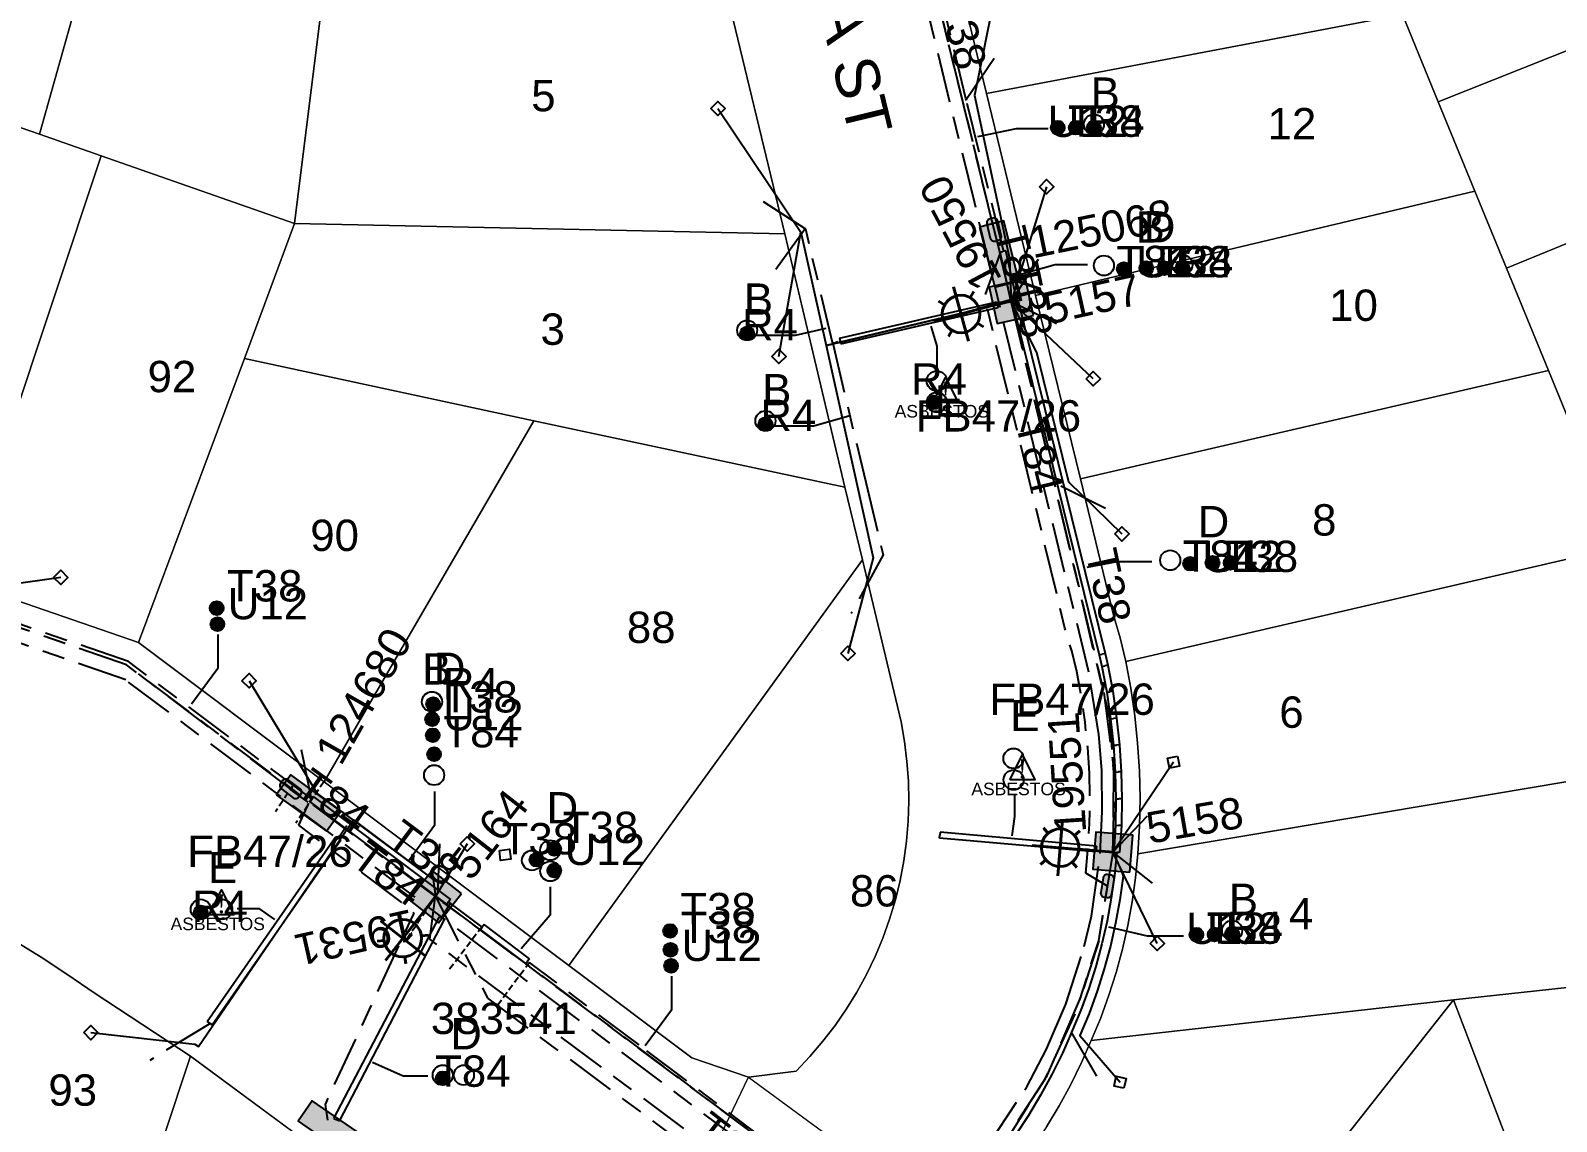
# Model space of a CAD drawing. Header units: metres. Extents: x 301341 to 310479, y 6262403 to 6265281.
# Drawn here: x 303039.4 to 303161.2, y 6264641.4 to 6264728.5 of the extents above; entities that cross this region are included whole.
import ezdxf
from ezdxf.enums import TextEntityAlignment as Align

# ---------------------------------------------------------------- set-up
doc = ezdxf.new("R2010")
doc.units = ezdxf.units.M
doc.linetypes.add('Cable Exist UG', pattern=[8.2, 4, -1.2, 1.8, -1.2])
doc.linetypes.add('DASHED', pattern=[0.75, 0.5, -0.25])
doc.layers.get('0').update_dxf_attribs({"color": 6})
for name, color, linetype in [('_User Miscellaneous10', 7, 'Continuous'), ('_User Miscellaneous11', 7, 'Continuous'), ('_User Miscellaneous8', 7, 'Continuous'), ('_User Miscellaneous9', 7, 'Continuous'), ('_User_HV_Exist', 7, 'Continuous'), ('_User_LV_Exist', 7, 'Continuous'), ('_User_SL_Exist', 7, 'Continuous'), ('Duct_SP_EXT', 7, 'Continuous'), ('Equip_LV_EXT', 7, 'Continuous'), ('Equip_SP_SL_EXT', 7, 'Continuous'), ('Mains_LV_EXT', 7, 'Continuous'), ('Services_SP_EXT', 7, 'Continuous'), ('SupportsUG_SP_LV_EXT', 7, 'Continuous'), ('SupportsUG_SP_LV_SL_EXT', 7, 'Continuous'), ('Trench_SP_EXT', 7, 'Continuous')]:
    doc.layers.add(name, color=color, linetype=linetype)
for name, color, linetype, lineweight in [('Cadastre Land Parcels_SP_EXT', 9, 'Continuous', 5), ('Cadastre Road Names_SP_HV_LV_SL_EXT', 9, 'Continuous', 5), ('Cadastre Roads_SP_EXT', 9, 'Continuous', 5)]:
    doc.layers.add(name, color=color, linetype=linetype, lineweight=lineweight)
doc.layers.add('UNKNOWN_FEATURES', color=1, linetype='DASHED', plot=False)
doc.styles.add('COLUMN_LABEL', font='arial.ttf')
doc.styles.add('iecARIAL', font='arial.ttf', dxfattribs={"height": 2})
doc.styles.add('iecNAME', font='times.ttf')
doc.styles.add('POLE_LABEL', font='arial.ttf')
doc.styles.get("Standard").update_dxf_attribs({"font": 'arial.ttf'})

# ---------------------------------------------------------------- blocks, each defined once
blk = doc.blocks.new('COLUMN_EXT')
blk.add_hatch(color=256).paths.add_polyline_path([(-1.49, 1.48), (-1.49, -1.49), (1.48, -1.49), (1.48, 1.48)])
blk.add_lwpolyline([(-1.49, -1.49), (1.48, -1.49), (1.48, 1.48), (-1.49, 1.48)], close=True)
for tag, height, style, flags, p in [('ASSET_NUM', 2.5, 'COLUMN_LABEL', 8, (2, 2)), ('STRUCTURE_PLANT_NUMBER', 0.2, 'POLE_LABEL', 9, (1.81, 0.03)), ('STREET_CODE', 0.2, 'COLUMN_LABEL', 9, (1.81, -0.2))]:
    blk.add_attdef(tag, text='', height=height, dxfattribs=dict(style=style, flags=flags)).set_placement(p, align=Align.MIDDLE_LEFT)
at = {"flags": 9}
for tag, p in [('COLUMN_TYPE', (1.81, -0.4)), ('OWNED_BY', (1.81, -0.6)), ('STATE', (1.81, -0.8)), ('USAGE', (1.81, -1)), ('LEGEND', (1.81, -1.2)), ('STREETNAME', (1.81, -1.6)), ('SUBURB', (1.81, -1.8)), ('LOCATION', (1.81, -1.4)), ('NOTES', (1.81, -2))]:
    blk.add_attdef(tag, text='', height=0.2, dxfattribs=at).set_placement(p, align=Align.MIDDLE_LEFT)
at = {"flags": 1}
blk.add_attdef('Z', (1.81, -2.35), '', height=0.2, dxfattribs=at)
blk = doc.blocks.new('PILLAR_EXT')
blk.add_hatch(color=256).paths.add_polyline_path([(-2.475, 0.99), (-2.475, -0.99), (2.475, -0.99), (2.475, 0.99)])
blk.add_lwpolyline([(-2.475, -0.99), (2.475, -0.99), (2.475, 0.99), (-2.475, 0.99)], close=True)
at = {"style": 'iecARIAL', "flags": 8}
blk.add_attdef('ASSET_NUM', (1.5, 3.5), '', height=2.5, dxfattribs=at)
for tag, p, flags in [('OWNED_BY', (0, -0.2), 9), ('STATE', (0, -0.4), 9), ('SUPPORT_TYPE', (0, -0.6), 9), ('USAGE', (0, -0.8), 9), ('LEGEND', (0, -1), 9), ('LOCATION', (0, -1.2), 9), ('NOTES', (0, -1.4), 9), ('STREETNAME', (0, -1.8), 9), ('SUBURB', (0, -2), 1), ('PARENT', (0, -1.6), 9)]:
    blk.add_attdef(tag, p, '', height=0.2, dxfattribs=dict(flags=flags))
blk = doc.blocks.new('DUCT_EXT')
blk.add_circle((0, 0.8), 0.8)
at = {"flags": 1}
blk.add_attdef('Z', (0, 0), '', height=0.2, dxfattribs=at)
at = {"flags": 9}
for tag, p in [('DUCT_CODE', (0, 0)), ('XSECT_TYPE', (0, -0.2)), ('STATE', (0, -0.6)), ('FB_REFERENCE', (0, -0.4)), ('NOTES', (0, -0.8))]:
    blk.add_attdef(tag, text='', height=0.2, dxfattribs=at).set_placement(p, align=Align.MIDDLE_LEFT)
blk = doc.blocks.new('SL_LANTERN_EXT')
at = {"lineweight": 40}
for p, q in [((0, 1.97), (0, 6.47)), ((-1.46, 5.68), (-1.06, 5.28)), ((1.46, 5.68), (1.06, 5.28)), ((-2.25, 4.22), (2.25, 4.22)), ((-1.46, 2.76), (-1.06, 3.16)), ((0, 0), (0, 2.72)), ((1.46, 2.76), (1.06, 3.16))]:
    blk.add_line(p, q, dxfattribs=at)
blk.add_circle((0, 4.22), 1.5, dxfattribs=at)
at = {"style": 'iecARIAL', "flags": 8}
blk.add_attdef('ASSET_NUM', (1.5, 1.5), '', height=2.5, dxfattribs=at)
for tag, p, height, flags in [('CONSTRUCTED_VOLTAGE', (0.98, -0.65), 0.2, 9), ('CONTROL_TYPE', (0.98, -0.85), 0.2, 9), ('LANTERN_PURPOSE', (0.98, -1.05), 0.2, 9), ('LANTERN_TYPE', (0.98, -1.25), 0.2, 9), ('LNUMBER', (2.18, -3.25), 2.5, 8), ('OPERATING_VOLTAGE', (0.98, -1.65), 0.2, 9), ('ORIENTATION', (0.98, -1.85), 0.2, 9), ('OWNED_BY', (0.98, -2.05), 0.2, 9), ('STATE', (0.98, -2.25), 0.2, 9), ('NO_PHASES', (0.98, -1.45), 0.2, 9), ('USAGE', (0.98, -2.45), 0.2, 9), ('CEXIST', (0.98, -2.65), 0.2, 9), ('CNEW', (0.98, -2.85), 0.2, 9), ('CNUMBER', (0.98, -3.05), 0.2, 9), ('CREMOVE', (0.98, -3.25), 0.2, 9), ('CREPLACE', (0.98, -3.45), 0.2, 9), ('LKINGHEIGHT', (0.98, -3.65), 0.2, 9), ('LBRACKET', (0.98, -3.85), 0.2, 9), ('LBRACKETVOCAB', (0.98, -4.05), 0.2, 9), ('LCATEGORY', (0.98, -4.25), 0.2, 9), ('LCHARGE1', (0.98, -4.45), 0.2, 9), ('LCHARGE1PERCENT', (0.98, -4.65), 0.2, 9), ('LCHARGE2', (0.98, -4.85), 0.2, 9), ('LCHARGE2PERCENT', (0.98, -5.05), 0.2, 9), ('LCHARGE3', (0.98, -5.25), 0.2, 9), ('LCHARGE3PERCENT', (0.98, -5.45), 0.2, 9), ('LEXIST', (0.98, -5.65), 0.2, 9), ('LLAMP', (0.98, -5.85), 0.2, 9), ('LLAMPVOCAB', (0.98, -6.05), 0.2, 9), ('LMAST', (0.98, -6.25), 0.2, 9), ('LMASTVOCAB', (0.98, -6.45), 0.2, 9), ('LNEW', (0.98, -6.65), 0.2, 9), ('LANTNUMBER', (0.98, -6.85), 0.2, 9), ('LOUTREACH', (0.98, -7.25), 0.2, 9), ('LOUTREACHVOCAB', (0.98, -7.45), 0.2, 9), ('LRATECODE', (0.98, -7.65), 0.2, 9), ('LREMOVE', (0.98, -7.85), 0.2, 9), ('LREPLACE', (0.98, -8.05), 0.2, 9), ('LTYPE', (0.98, -8.25), 0.2, 9), ('LTYPEVOCAB', (0.98, -8.45), 0.2, 9), ('LEGEND', (0.98, -8.65), 0.2, 9), ('STREETNAME', (0.98, -9.25), 0.2, 9), ('SUBURB', (0.98, -9.45), 0.2, 1), ('LOCATION', (0.98, -8.85), 0.2, 9), ('NOTES', (0.98, -9.05), 0.2, 9)]:
    blk.add_attdef(tag, p, '', height=height, dxfattribs=dict(flags=flags))
blk = doc.blocks.new('CCP_EXT')
at = {"flags": 9}
for tag, p in [('STATE', (0, -1.8)), ('LEGEND', (0, -1.4)), ('LIFE_SUPPORT', (0, -1.6)), ('NOTES', (0, -2))]:
    blk.add_attdef(tag, text='', height=0.2, dxfattribs=at).set_placement(p, align=Align.MIDDLE_LEFT)
blk.add_wipeout([(0, 0.57), (0.57, 0), (0, -0.57), (-0.57, 0)])
blk.add_lwpolyline([(-0.57, 0), (0, 0.57), (0.57, 0), (0, -0.57), (-0.57, 0)])
at = {"flags": 1}
blk.add_attdef('Z', (0, 0), '', height=0.2, dxfattribs=at)
at = {"flags": 9}
for tag, p in [('CCP_TYPE', (0, 0)), ('CONSTRUCTED_VOLTAGE', (0, -0.2)), ('OPERATING_VOLTAGE', (0, -0.6)), ('ORIENTATION', (0, -0.8)), ('OWNED_BY', (0, -1)), ('NO_PHASES', (0, -0.4)), ('USAGE', (0, -1.2))]:
    blk.add_attdef(tag, text='', height=0.2, dxfattribs=at).set_placement(p, align=Align.MIDDLE_LEFT)
blk = doc.blocks.new('LV_STJ_EXT')
h = blk.add_hatch(color=256)
edge = h.paths.add_edge_path()
edge.add_ellipse((-0.59, 0.13), major_axis=(0.226, 0.226), ratio=1, start_angle=45, end_angle=135)
edge.add_line((-0.91, 0.13), (-0.91, -0.13))
edge.add_ellipse((-0.59, -0.13), major_axis=(0.226, 0.226), ratio=1, start_angle=135, end_angle=225)
edge.add_line((-0.59, -0.45), (0.59, -0.45))
edge.add_ellipse((0.59, -0.13), major_axis=(-0.226, 0.226), ratio=1, start_angle=135, end_angle=225)
edge.add_line((0.91, -0.13), (0.91, 0.13))
edge.add_ellipse((0.59, 0.13), major_axis=(-0.226, 0.226), ratio=1, start_angle=225, end_angle=315)
edge.add_line((0.59, 0.45), (-0.59, 0.45))
blk.add_lwpolyline([(-0.91, 0.13), (-0.91, -0.13, 0.414214), (-0.59, -0.45), (0.59, -0.45, 0.414214), (0.91, -0.13), (0.91, 0.13, 0.414214), (0.59, 0.45), (-0.59, 0.45, 0.414214)], format="xyb", close=True)
at = {"flags": 1}
blk.add_attdef('Z', (0, 0), '', height=0.2, dxfattribs=at)
at = {"flags": 9}
for tag, p in [('ORIENTATION', (0, 0)), ('USAGE', (0, -0.2)), ('LEGEND', (0, -0.4)), ('NOTES', (0, -0.6))]:
    blk.add_attdef(tag, text='', height=0.2, dxfattribs=at).set_placement(p, align=Align.MIDDLE_LEFT)
blk = doc.blocks.new('WARNING_FEATURE_EXT')
at = {"color": 0}
blk.add_lwpolyline([(-0.99, 0), (0, 1.99), (1, 0)], close=True, dxfattribs=at)
at = {"color": 0, "insert": (0, 0.87), "char_height": 1.5, "attachment_point": 5, "line_spacing_factor": 1.5, "style": 'iecNAME'}
blk.add_mtext_dynamic_manual_height_columns('!', width=1.5, gutter_width=4, heights=[0], dxfattribs=at)
at = {"color": 0, "flags": 1}
for tag, p in [('STATE', (1.19, 2.01)), ('HAZMAT_ID', (1.19, 0.72))]:
    blk.add_attdef(tag, p, '', height=0.8, dxfattribs=at)
at = {"color": 0}
blk.add_attdef('WARNING_TYPE', text='', height=0.8, dxfattribs=at).set_placement((-4.07, -1.22), (4.88, -1.22), align=Align.ALIGNED)
at = {"color": 0, "flags": 1}
blk.add_attdef('WARNING_DESC', text='', height=0.8, dxfattribs=at).set_placement((1.19, -0.56), align=Align.MIDDLE_CENTER)
blk = doc.blocks.new('CABLE_LARGE_EXT')
h = blk.add_hatch(color=256)
edge = h.paths.add_edge_path()
edge.add_arc((0, 0.55), 0.55, 0, 360)
blk.add_circle((0, 0.55), 0.55)
at = {"flags": 1}
blk.add_attdef('Z', (0, 0), '', height=0.2, dxfattribs=at)
at = {"flags": 9}
for tag, p in [('COND_CODE', (0, 0)), ('STATE', (0, -0.4)), ('XSECT_SIZE', (0, -0.6)), ('FB_REFERENCE', (0, -0.2)), ('NOTES', (0, -0.8))]:
    blk.add_attdef(tag, text='', height=0.2, dxfattribs=at).set_placement(p, align=Align.MIDDLE_LEFT)

msp = doc.modelspace()

# ---------------------------------------------------------------- linework, layer by layer
at = {"layer": '_User Miscellaneous10'}
for points in [[(303120.65, 6264720.63), (303118.09, 6264720.63), (303115.02, 6264719.98)], [(303123.78, 6264709.77), (303121.2, 6264709.77), (303117.99, 6264708.85)], [(303111.79, 6264701.58), (303111.79, 6264703.27), (303111.3, 6264704.88)], [(303097.3, 6264704.15), (303100.5, 6264704.15), (303102.94, 6264704.72)], [(303098.76, 6264696.92), (303101.96, 6264696.92), (303104.82, 6264697.75)], [(303128.93, 6264686.07), (303126.14, 6264686.07), (303123.74, 6264685.61)], [(303054.38, 6264680.26), (303054.38, 6264677.56), (303052.29, 6264674.7)], [(303071.69, 6264667.73), (303071.69, 6264665.03), (303069.6, 6264662.17)], [(303117.95, 6264667.47), (303117.95, 6264665.74), (303117.75, 6264664.21)], [(303080.9, 6264660.14), (303080.9, 6264657.86), (303078.59, 6264655.19)], [(303055.93, 6264658.39), (303057.66, 6264658.39), (303058.92, 6264657.52)], [(303090.58, 6264652.99), (303090.58, 6264650.29), (303088.49, 6264647.43)], [(303071.15, 6264645.03), (303069.17, 6264645.03), (303066.73, 6264646.11)]]:
    msp.add_lwpolyline(points, dxfattribs=at)
at = {"layer": '_User Miscellaneous11', "linetype": 'Cable Exist UG'}
for points in [[(303114.13, 6264722.87), (303114.09, 6264723.04), (303110.07, 6264739.56), (303105.49, 6264758.19)], [(303117.1, 6264710.8), (303114.13, 6264722.87), (303114.11, 6264722.95), (303116.6, 6264726.65)], [(303101.26, 6264712.64), (303098.66, 6264709.03)], [(303117.71, 6264706.85), (303120.11, 6264710.56)], [(303117.71, 6264706.85), (303121.86, 6264704.82)], [(303103.55, 6264703.5), (303103.46, 6264703.5), (303103.46, 6264703.5), (303106.09, 6264692.41), (303107.48, 6264686.63), (303104.94, 6264681.94)], [(303121.65, 6264692.13), (303125.44, 6264690.24)], [(303061.87, 6264667.14), (303061.02, 6264671.23)], [(303125.81, 6264662.9), (303128.73, 6264665.95)], [(303071.95, 6264659.57), (303072.14, 6264664.69)], [(303125.81, 6264662.9), (303129.49, 6264659.99)], [(303098.37, 6264639.71), (303088, 6264647.52), (303081.36, 6264652.51), (303079.26, 6264654.09)], [(303053.69, 6264649.17), (303048.96, 6264646.28)], [(303122.49, 6264648.45), (303121.8, 6264646.85), (303121.8, 6264646.85), (303120.95, 6264645.14), (303120.05, 6264643.49), (303119.08, 6264641.88), (303118.05, 6264640.31), (303116.93, 6264638.75), (303110.98, 6264630.44)]]:
    msp.add_lwpolyline(points, dxfattribs=at)
at = {"layer": '_User_SL_Exist', "linetype": 'Cable Exist UG'}
msp.add_lwpolyline([(303119.33, 6264762.59), (303105.77, 6264755.45), (303107.11, 6264750.3), (303117.71, 6264706.85)], dxfattribs=at)
at = {"layer": 'Cadastre Land Parcels_SP_EXT', "linetype": 'Continuous'}
for points in [[(303050.23, 6264756.05), (303039.55, 6264759.43), (303036.03, 6264760.67), (303024.04, 6264725.79), (303031.13, 6264723.31), (303040.16, 6264720.18), (303050.23, 6264756.05)], [(303065.47, 6264753.05), (303063.26, 6264753.19), (303061.04, 6264753.44), (303058.84, 6264753.78), (303056.65, 6264754.22), (303054.48, 6264754.73), (303052.34, 6264755.34), (303050.23, 6264756.05), (303040.16, 6264720.18), (303045.08, 6264718.47), (303060.51, 6264713.07), (303062.67, 6264730.32), (303065.47, 6264753.05)], [(303189.69, 6264737.88), (303187.92, 6264741.16), (303186.07, 6264744.4), (303184.14, 6264747.59), (303182.13, 6264750.74), (303146.2, 6264736.38), (303148.93, 6264729.73), (303151.77, 6264722.78), (303189.69, 6264737.88)], [(303115.74, 6264723.45), (303148.93, 6264729.73), (303146.2, 6264736.38), (303142.32, 6264745.83), (303111.72, 6264739.97), (303115.74, 6264723.45)], [(303196.03, 6264725.41), (303192.9, 6264731.66), (303189.69, 6264737.88), (303151.77, 6264722.78), (303154.7, 6264715.64), (303157.23, 6264709.49), (303196.03, 6264725.41)], [(303094.78, 6264732.44), (303062.67, 6264730.32), (303060.51, 6264713.07), (303099.64, 6264712.23), (303094.78, 6264732.44)], [(303154.7, 6264715.64), (303151.77, 6264722.78), (303148.93, 6264729.73), (303115.74, 6264723.45), (303119.65, 6264707.32), (303154.7, 6264715.64)], [(303202.01, 6264711.32), (303200.64, 6264714.88), (303199.18, 6264718.42), (303197.65, 6264721.93), (303196.03, 6264725.41), (303157.23, 6264709.49), (303160.58, 6264701.34), (303162.8, 6264695.89), (303202.01, 6264711.32)], [(303045.08, 6264718.47), (303040.16, 6264720.18), (303031.13, 6264723.31), (303019.26, 6264689.58), (303033.78, 6264684.54), (303045.08, 6264718.47)], [(303056.52, 6264702.29), (303060.51, 6264713.07), (303045.08, 6264718.47), (303033.78, 6264684.54), (303048.06, 6264679.62), (303056.52, 6264702.29)], [(303160.58, 6264701.34), (303157.23, 6264709.49), (303154.7, 6264715.64), (303119.65, 6264707.32), (303123.23, 6264692.68), (303160.58, 6264701.34)], [(303099.64, 6264712.23), (303060.51, 6264713.07), (303056.52, 6264702.29), (303079.62, 6264697.32), (303104.43, 6264692.01), (303099.64, 6264712.23)], [(303079.62, 6264697.32), (303056.52, 6264702.29), (303048.06, 6264679.62), (303062.89, 6264668.5), (303079.62, 6264697.32)], [(303162.8, 6264695.89), (303160.58, 6264701.34), (303123.23, 6264692.68), (303125.86, 6264681.82), (303126.4, 6264680), (303126.84, 6264678.12), (303166.28, 6264687.26), (303162.8, 6264695.89)], [(303105.83, 6264686.23), (303104.43, 6264692.01), (303079.62, 6264697.32), (303062.89, 6264668.5), (303082.39, 6264653.86), (303105.83, 6264686.23)], [(303173.18, 6264670.39), (303169.4, 6264679.6), (303166.28, 6264687.26), (303126.84, 6264678.12), (303127.24, 6264675.97), (303127.56, 6264673.78), (303127.79, 6264671.58), (303127.94, 6264669.38), (303127.99, 6264667.17), (303127.95, 6264664.96), (303127.81, 6264662.77), (303173.18, 6264670.39)], [(303105.83, 6264686.23), (303082.39, 6264653.86), (303092.22, 6264646.47), (303096.75, 6264644.95), (303100.55, 6264645.43), (303101.64, 6264646.58), (303102.68, 6264647.8), (303103.65, 6264649.06), (303104.56, 6264650.38), (303105.39, 6264651.73), (303106.16, 6264653.14), (303106.85, 6264654.57), (303107.46, 6264656.04), (303108, 6264657.55), (303108.46, 6264659.08), (303108.84, 6264660.63), (303109.13, 6264662.19), (303109.35, 6264663.77), (303109.48, 6264665.36), (303109.53, 6264666.96), (303109.5, 6264668.55), (303109.38, 6264670.14), (303109.19, 6264671.73), (303108.91, 6264673.3), (303105.83, 6264686.23)], [(303152.99, 6264651.11), (303179.73, 6264654.02), (303175.31, 6264665.04), (303173.18, 6264670.39), (303127.81, 6264662.77), (303127.63, 6264660.84), (303127.36, 6264658.93), (303127.01, 6264657.04), (303126.58, 6264655.16), (303126.08, 6264653.3), (303125.5, 6264651.47), (303124.84, 6264649.66), (303124.09, 6264647.87), (303152.99, 6264651.11)], [(303052.21, 6264646.61), (303044.52, 6264651.67), (303042.42, 6264653.11), (303040.29, 6264654.51), (303038.09, 6264655.86), (303027.11, 6264622.67), (303041.44, 6264614.17), (303052.21, 6264646.61)], [(303181.2, 6264650.33), (303179.73, 6264654.02), (303152.99, 6264651.11), (303161.09, 6264629.93), (303144.2, 6264607.77), (303147.84, 6264605.03), (303164.99, 6264627.2), (303181.36, 6264615.22), (303191.52, 6264628.43), (303188.51, 6264633.88), (303186.23, 6264638.03), (303181.2, 6264650.33)], [(303152.99, 6264651.11), (303124.09, 6264647.87), (303123.32, 6264646.1), (303122.46, 6264644.35), (303121.52, 6264642.64), (303120.52, 6264640.97), (303119.45, 6264639.34), (303118.31, 6264637.76), (303116.49, 6264633.72), (303117.36, 6264629.74), (303121.36, 6264624.92), (303128.28, 6264619.74), (303152.99, 6264651.11)], [(303144.2, 6264607.77), (303161.09, 6264629.93), (303152.99, 6264651.11), (303128.28, 6264619.74), (303144.2, 6264607.77)], [(303062.32, 6264639.15), (303052.21, 6264646.61), (303041.44, 6264614.17), (303040.13, 6264610.21), (303050.22, 6264602.77), (303062.32, 6264639.15)]]:
    msp.add_lwpolyline(points, close=True, dxfattribs=at)
at = {"layer": 'Duct_SP_EXT'}
for p, q in [((303116.81, 6264710.77), (303117.04, 6264710.82)), ((303117.66, 6264706.93), (303116.81, 6264710.77)), ((303117.28, 6264710.87), (303117.04, 6264710.82)), ((303118.13, 6264707.04), (303117.28, 6264710.87)), ((303104, 6264703.92), (303116.56, 6264706.81)), ((303104.11, 6264703.45), (303116.67, 6264706.35)), ((303116.56, 6264706.81), (303116.62, 6264706.58)), ((303116.67, 6264706.35), (303116.62, 6264706.58)), ((303117.66, 6264706.93), (303117.9, 6264706.98)), ((303117.77, 6264706.86), (303118, 6264706.92)), ((303118.13, 6264707.04), (303117.9, 6264706.98)), ((303118.23, 6264706.97), (303118, 6264706.92)), ((303104, 6264703.92), (303104.06, 6264703.68)), ((303104.11, 6264703.45), (303104.06, 6264703.68)), ((303124.73, 6264678.63), (303124.96, 6264678.69)), ((303124.73, 6264678.63), (303124.96, 6264678.69)), ((303124.73, 6264678.63), (303124.73, 6264678.63)), ((303124.73, 6264678.63), (303124.94, 6264677.72)), ((303125.19, 6264678.75), (303124.96, 6264678.69)), ((303125.19, 6264678.75), (303124.96, 6264678.69)), ((303125.19, 6264678.75), (303125.19, 6264678.75)), ((303125.19, 6264678.75), (303125.41, 6264677.82)), ((303124.94, 6264677.72), (303125.18, 6264677.77)), ((303124.94, 6264677.72), (303125.32, 6264675.65)), ((303125.41, 6264677.82), (303125.18, 6264677.77)), ((303125.41, 6264677.82), (303125.8, 6264675.73)), ((303125.32, 6264675.65), (303125.56, 6264675.69)), ((303125.32, 6264675.65), (303125.63, 6264673.54)), ((303125.8, 6264675.73), (303125.56, 6264675.69)), ((303125.8, 6264675.73), (303126.11, 6264673.6)), ((303125.63, 6264673.54), (303125.87, 6264673.57)), ((303125.63, 6264673.54), (303125.86, 6264671.42)), ((303126.11, 6264673.6), (303125.87, 6264673.57)), ((303126.11, 6264673.6), (303126.34, 6264671.46)), ((303125.86, 6264671.42), (303126.1, 6264671.44)), ((303125.86, 6264671.42), (303126, 6264669.29)), ((303126.34, 6264671.46), (303126.1, 6264671.44)), ((303126.34, 6264671.46), (303126.48, 6264669.31)), ((303126, 6264669.29), (303126.24, 6264669.3)), ((303126, 6264669.29), (303126.05, 6264667.16)), ((303126.48, 6264669.31), (303126.24, 6264669.3)), ((303126.48, 6264669.31), (303126.53, 6264667.16)), ((303061.72, 6264666.95), (303061.87, 6264667.14)), ((303062.01, 6264667.33), (303061.87, 6264667.14)), ((303062.01, 6264667.33), (303072.95, 6264659.12)), ((303126.05, 6264667.16), (303126.01, 6264665.04)), ((303126.05, 6264667.16), (303126.29, 6264667.16)), ((303126.53, 6264667.16), (303126.29, 6264667.16)), ((303126.53, 6264667.16), (303126.49, 6264665.02)), ((303061.72, 6264666.95), (303072.67, 6264658.73)), ((303126.01, 6264665.04), (303125.88, 6264662.89)), ((303126.01, 6264665.04), (303126.25, 6264665.03)), ((303126.49, 6264665.02), (303126.25, 6264665.03)), ((303126.49, 6264665.02), (303126.35, 6264662.86)), ((303053.53, 6264649.39), (303063.82, 6264664.15)), ((303053.93, 6264649.12), (303064.21, 6264663.87)), ((303063.82, 6264664.15), (303064.01, 6264664.01)), ((303064.21, 6264663.87), (303064.01, 6264664.01)), ((303111.99, 6264664.02), (303112.01, 6264664.26)), ((303124.46, 6264662.91), (303111.99, 6264664.02)), ((303112.03, 6264664.5), (303112.01, 6264664.26)), ((303124.5, 6264663.38), (303112.03, 6264664.5)), ((303124.46, 6264662.91), (303124.48, 6264663.15)), ((303124.5, 6264663.38), (303124.48, 6264663.15)), ((303125.88, 6264662.89), (303126.12, 6264662.88)), ((303126.35, 6264662.86), (303126.12, 6264662.88)), ((303072.67, 6264658.73), (303072.81, 6264658.93)), ((303072.95, 6264659.12), (303072.81, 6264658.93)), ((303063.66, 6264641.65), (303072.07, 6264657.74)), ((303064.09, 6264641.43), (303072.49, 6264657.51)), ((303072.07, 6264657.74), (303072.28, 6264657.63)), ((303072.49, 6264657.51), (303072.28, 6264657.63)), ((303075.35, 6264656.72), (303075.49, 6264656.91)), ((303078.97, 6264654), (303075.35, 6264656.72)), ((303075.64, 6264657.11), (303075.49, 6264656.91)), ((303079.26, 6264654.39), (303075.64, 6264657.11)), ((303078.97, 6264654), (303079.11, 6264654.2)), ((303079.26, 6264654.39), (303079.11, 6264654.2)), ((303053.53, 6264649.39), (303053.73, 6264649.26)), ((303053.93, 6264649.12), (303053.73, 6264649.26)), ((303063.66, 6264641.65), (303063.88, 6264641.54)), ((303064.09, 6264641.43), (303063.88, 6264641.54))]:
    msp.add_line(p, q, dxfattribs=at)
at = {"layer": 'Mains_LV_EXT', "linetype": 'Cable Exist UG', "flags": 128}
for points in [[(303116.34, 6264712.55), (303104.8, 6264759.77), (303110.77, 6264764.83)], [(303116.81, 6264710.68), (303116.33, 6264712.6)], [(303117.71, 6264706.85), (303116.79, 6264710.75)], [(303061.6, 6264666.88), (303060.19, 6264667.9)], [(303061.63, 6264666.81), (303060.83, 6264665.04), (303060.83, 6264665.04), (303069.55, 6264658.5), (303070.03, 6264658.02), (303070.03, 6264658.02), (303062.96, 6264642.77), (303063.22, 6264640.97)], [(303071.75, 6264659.35), (303061.84, 6264666.79)], [(303071.75, 6264659.35), (303073.64, 6264657.95)]]:
    msp.add_lwpolyline(points, dxfattribs=at)
at = {"layer": 'Services_SP_EXT'}
msp.add_lwpolyline([(303116.57, 6264732.25), (303114.78, 6264723.29), (303117.56, 6264710.26), (303117.71, 6264706.85)], dxfattribs=at)
at = {"layer": 'Trench_SP_EXT', "linetype": 'Cable Exist UG'}
for points in [[(303117.71, 6264706.85), (303116.82, 6264706.65)], [(303064.14, 6264664.21), (303064.68, 6264665.03)], [(303072.31, 6264657.79), (303072.95, 6264658.82)], [(303075.45, 6264656.94), (303072.81, 6264658.93)]]:
    msp.add_lwpolyline(points, dxfattribs=at)
at = {"layer": 'UNKNOWN_FEATURES'}
for points in [[(303062.85, 6264668.5), (303060.61, 6264665.21)], [(303060.4, 6264668.24), (303059, 6264666.12)], [(303069.49, 6264655.98), (303071.75, 6264659.35)], [(303072.89, 6264653.58), (303075.45, 6264656.94)], [(303079.26, 6264654.09), (303076.73, 6264650.69)]]:
    msp.add_lwpolyline(points, dxfattribs=at)

# ---------------------------------------------------------------- block references
at = {"layer": '_User Miscellaneous10'}
for name, p in [('CABLE_LARGE_EXT', (303121.41, 6264720.16)), ('CABLE_LARGE_EXT', (303122.86, 6264720.16)), ('DUCT_EXT', (303124.3, 6264720.18)), ('CABLE_LARGE_EXT', (303124.3, 6264720.18)), ('DUCT_EXT', (303125.1, 6264708.91)), ('CABLE_LARGE_EXT', (303126.69, 6264708.88)), ('CABLE_LARGE_EXT', (303128.48, 6264708.95)), ('CABLE_LARGE_EXT', (303129.93, 6264708.95)), ('DUCT_EXT', (303131.36, 6264708.96)), ('CABLE_LARGE_EXT', (303131.36, 6264708.96)), ('DUCT_EXT', (303096.63, 6264703.74)), ('CABLE_LARGE_EXT', (303096.63, 6264703.74)), ('DUCT_EXT', (303098.09, 6264696.51)), ('CABLE_LARGE_EXT', (303098.09, 6264696.51)), ('DUCT_EXT', (303130.39, 6264685.39)), ('CABLE_LARGE_EXT', (303131.97, 6264685.36)), ('CABLE_LARGE_EXT', (303133.76, 6264685.43)), ('CABLE_LARGE_EXT', (303135.21, 6264685.43)), ('CABLE_LARGE_EXT', (303054.3, 6264681.82)), ('CABLE_LARGE_EXT', (303054.36, 6264680.54)), ('DUCT_EXT', (303071.48, 6264674.1)), ('CABLE_LARGE_EXT', (303071.57, 6264674.16)), ('CABLE_LARGE_EXT', (303071.49, 6264672.95)), ('CABLE_LARGE_EXT', (303071.54, 6264671.67)), ('CABLE_LARGE_EXT', (303071.65, 6264670.16)), ('DUCT_EXT', (303071.65, 6264668.24)), ('DUCT_EXT', (303080.92, 6264662.25)), ('CABLE_LARGE_EXT', (303081.24, 6264662.6)), ('DUCT_EXT', (303079.46, 6264661.44)), ('CABLE_LARGE_EXT', (303079.82, 6264661.74)), ('DUCT_EXT', (303080.92, 6264660.57)), ('CABLE_LARGE_EXT', (303081.24, 6264660.88)), ('DUCT_EXT', (303053.03, 6264657.53)), ('CABLE_LARGE_EXT', (303053.03, 6264657.53)), ('DUCT_EXT', (303054.74, 6264657.53)), ('DUCT_EXT', (303135.33, 6264655.84)), ('CABLE_LARGE_EXT', (303090.48, 6264656.06)), ('CABLE_LARGE_EXT', (303132.48, 6264655.76)), ('CABLE_LARGE_EXT', (303133.93, 6264655.77)), ('CABLE_LARGE_EXT', (303135.33, 6264655.84)), ('CABLE_LARGE_EXT', (303090.51, 6264654.55)), ('CABLE_LARGE_EXT', (303090.56, 6264653.27)), ('DUCT_EXT', (303072.34, 6264644.3)), ('CABLE_LARGE_EXT', (303072.34, 6264644.3)), ('DUCT_EXT', (303074.03, 6264644.3))]:
    msp.add_blockref(name, p, dxfattribs=at)
at = {"layer": '_User Miscellaneous10', "rotation": 269.9999999999998}
for name, p in [('DUCT_EXT', (303110.96, 6264700.5)), ('DUCT_EXT', (303110.97, 6264698.79)), ('CABLE_LARGE_EXT', (303110.97, 6264698.79)), ('DUCT_EXT', (303117.08, 6264670.37)), ('DUCT_EXT', (303117.09, 6264668.66))]:
    msp.add_blockref(name, p, dxfattribs=at)
at = {"layer": 'Duct_SP_EXT'}
ref = msp.add_blockref('WARNING_FEATURE_EXT', (303112.47, 6264698.79), dxfattribs=at)
ref.add_attrib('WARNING_TYPE', 'ASBESTOS', (303108.4, 6264697.58), dxfattribs={"layer": '0', "height": 1})
ref = msp.add_blockref('WARNING_FEATURE_EXT', (303118.59, 6264668.66), dxfattribs=at)
ref.add_attrib('WARNING_TYPE', 'ASBESTOS', (303114.52, 6264667.44), dxfattribs={"layer": '0', "height": 1})
ref = msp.add_blockref('WARNING_FEATURE_EXT', (303054.68, 6264657.89), dxfattribs=at)
ref.add_attrib('WARNING_TYPE', 'ASBESTOS', (303050.62, 6264656.67), dxfattribs={"layer": '0', "height": 1})
at = {"layer": 'Equip_LV_EXT'}
for p, rotation in [((303116.33, 6264712.58), 103.7120093509633), ((303060.21, 6264667.95), 323.1125682110562), ((303125.38, 6264660.19), 260.892358934298)]:
    msp.add_blockref('LV_STJ_EXT', p, dxfattribs=dict(at, rotation=rotation))
at = {"layer": 'Equip_SP_SL_EXT'}
ref = msp.add_blockref('SL_LANTERN_EXT', (303117.76, 6264706.98), dxfattribs=dict(at, rotation=105.6625796795315))
ref.add_attrib('ASSET_NUM', '19550', dxfattribs={"layer": '_User Miscellaneous9', "height": 2.5, "rotation": 117.9076, "style": 'iecARIAL'}).set_placement((303115.91, 6264708.02), align=Align.MIDDLE_LEFT)
ref = msp.add_blockref('SL_LANTERN_EXT', (303125.81, 6264662.9), dxfattribs=dict(at, rotation=85.24529738908922))
ref.add_attrib('ASSET_NUM', '19551', dxfattribs={"layer": '_User Miscellaneous9', "height": 2.5, "rotation": 93.6704, "style": 'iecARIAL'}).set_placement((303124.44, 6264664.52), align=Align.BOTTOM_LEFT)
ref = msp.add_blockref('SL_LANTERN_EXT', (303071.75, 6264659.35), dxfattribs=dict(at, rotation=141.9135060569393))
ref.add_attrib('ASSET_NUM', '19531', dxfattribs={"layer": '_User Miscellaneous9', "height": 2.5, "rotation": 192.6749, "style": 'iecARIAL'}).set_placement((303069.64, 6264659.1), align=Align.BOTTOM_LEFT)
at = {"layer": 'SupportsUG_SP_LV_EXT'}
ref = msp.add_blockref('PILLAR_EXT', (303116.75, 6264710.62), dxfattribs=dict(at, rotation=284.2910575629588))
ref.add_attrib('ASSET_NUM', '125068', dxfattribs={"layer": '0', "height": 2.5, "rotation": 11.5903, "style": 'iecARIAL'}).set_placement((303119.17, 6264711.5), align=Align.MIDDLE_LEFT)
ref = msp.add_blockref('PILLAR_EXT', (303061.63, 6264666.81), dxfattribs=dict(at, rotation=324.1143134011123))
ref.add_attrib('ASSET_NUM', '124680', dxfattribs={"layer": '0', "height": 2.5, "rotation": 60.3515, "style": 'iecARIAL'}).set_placement((303063.13, 6264670.31), align=Align.MIDDLE_LEFT)
ref = msp.add_blockref('PILLAR_EXT', (303063.4, 6264640.84), dxfattribs=dict(at, rotation=145.3358795487155))
ref.add_attrib('ASSET_NUM', '124681', dxfattribs={"layer": '0', "height": 2.5, "rotation": 59.6024, "style": 'iecARIAL'}).set_placement((303061.01, 6264639.5), align=Align.MIDDLE_RIGHT)
at = {"layer": 'SupportsUG_SP_LV_SL_EXT'}
ref = msp.add_blockref('COLUMN_EXT', (303117.71, 6264706.85), dxfattribs=dict(at, rotation=102.413363238037))
ref.add_attrib('ASSET_NUM', '5157', dxfattribs={"layer": '0', "height": 2.5, "rotation": 12.5216, "style": 'COLUMN_LABEL'}).set_placement((303120.78, 6264704.25), align=Align.BOTTOM_LEFT)
ref = msp.add_blockref('COLUMN_EXT', (303071.75, 6264659.35), dxfattribs=dict(at, rotation=141.915256330718))
ref.add_attrib('ASSET_NUM', '5164', dxfattribs={"layer": '0', "height": 2.5, "rotation": 52.0241, "style": 'COLUMN_LABEL'}).set_placement((303073.59, 6264661.26), align=Align.MIDDLE_LEFT)
ref = msp.add_blockref('COLUMN_EXT', (303125.81, 6264662.9), dxfattribs=dict(at, rotation=85.2452973793362))
ref.add_attrib('ASSET_NUM', '5158', dxfattribs={"layer": '0', "height": 2.5, "rotation": 9.817, "style": 'COLUMN_LABEL'}).set_placement((303128.51, 6264664.79), align=Align.MIDDLE_LEFT)

# ---------------------------------------------------------------- texts
at = {"layer": '_User Miscellaneous10'}
for s, p in [('B', (303124.04, 6264722.22)), ('U12', (303120.61, 6264719.97)), ('T38', (303122.23, 6264719.98)), ('R4', (303123.88, 6264719.99)), ('B', (303127.63, 6264711.53)), ('D', (303128.28, 6264711.55)), ('T84', (303126.1, 6264708.78)), ('U12', (303127.68, 6264708.76)), ('T38', (303129.3, 6264708.77)), ('R4', (303130.95, 6264708.77)), ('B', (303096.37, 6264705.78)), ('R4', (303096.22, 6264703.73)), ('R4', (303109.7, 6264699.4)), ('B', (303097.83, 6264698.55)), ('E', (303111.59, 6264697.66)), ('R4', (303097.68, 6264696.5)), ('FB47/26', (303110.08, 6264696.46)), ('D', (303132.58, 6264688.02)), ('T84', (303131.38, 6264685.27)), ('T38', (303134.58, 6264685.25)), ('U12', (303132.96, 6264685.24)), ('T38', (303055.13, 6264682.9)), ('U12', (303055.18, 6264681.48)), ('B', (303070.7, 6264676.27)), ('D', (303071.63, 6264676.32)), ('R4', (303072.35, 6264675.1)), ('T38', (303072.31, 6264674.04)), ('FB47/26', (303115.96, 6264673.85)), ('U12', (303072.37, 6264672.61)), ('E', (303117.62, 6264672.55)), ('T84', (303072.39, 6264671.26)), ('D', (303080.62, 6264665.19)), ('T38', (303081.92, 6264663.62)), ('FB47/26', (303051.95, 6264661.72)), ('U12', (303082.07, 6264661.87)), ('E', (303053.61, 6264660.42)), ('R4', (303052.33, 6264657.33)), ('B', (303135.07, 6264657.88)), ('T38', (303091.3, 6264657.14)), ('T38', (303091.33, 6264655.64)), ('U12', (303131.67, 6264655.57)), ('T38', (303133.3, 6264655.58)), ('R4', (303134.91, 6264655.65)), ('U12', (303091.39, 6264654.21)), ('383541', (303071.39, 6264648.38)), ('D', (303072.94, 6264647.15)), ('T84', (303071.73, 6264644.17))]:
    msp.add_text(s, height=2.5, dxfattribs=at).set_placement(p)
at = {"layer": '_User Miscellaneous8'}
for s, rotation, p in [('T38', 284.881, (303111.84, 6264730.96)), ('T84', 283.7364, (303118.02, 6264697.16)), ('T84', 324.3334, (303060.45, 6264667.71)), ('T38', 322.1844, (303092.2, 6264640.37))]:
    msp.add_text(s, height=2.5, rotation=rotation, dxfattribs=at).set_placement(p)
at = {"layer": '_User_LV_Exist'}
for s, rotation, p in [('T84', 284.0379, (303116.37, 6264712.44)), ('T38', 282.1132, (303117.36, 6264709.63)), ('T84', 323.1156, (303064.88, 6264662))]:
    msp.add_text(s, height=2.5, rotation=rotation, dxfattribs=at).set_placement(p)
at = {"layer": 'Cadastre Land Parcels_SP_EXT'}
for s, p in [('5', (303079.4, 6264722.02)), ('12', (303138.16, 6264719.78)), ('10', (303143.08, 6264705.29)), ('3', (303080.14, 6264703.38)), ('92', (303048.79, 6264699.6)), ('8', (303141.71, 6264688.16)), ('90', (303061.77, 6264686.93)), ('88', (303087.03, 6264679.59)), ('6', (303139.09, 6264672.82)), ('86', (303104.83, 6264658.56)), ('4', (303139.86, 6264656.74)), ('93', (303040.87, 6264642.66))]:
    msp.add_text(s, height=2.5, dxfattribs=at).set_placement(p)
at = {"layer": 'Cadastre Road Names_SP_HV_LV_SL_EXT'}
msp.add_text('DAHLIA ST', height=3.5, rotation=283.6114, dxfattribs=at).set_placement((303098.9, 6264744.36))

# ---------------------------------------------------------------- next in the draw order: block references
at = {"layer": 'Services_SP_EXT'}
for p in [(303094.3, 6264722.24), (303120.52, 6264716), (303099.16, 6264702.46), (303124.25, 6264700.67), (303126.53, 6264688.29), (303041.86, 6264684.82), (303104.67, 6264678.76), (303056.89, 6264676.57), (303074.29, 6264663.55), (303129.35, 6264655.61), (303044.26, 6264648.5)]:
    msp.add_blockref('CCP_EXT', p, dxfattribs=at)
for p, rotation in [((303130.65, 6264670.07), 236.0127005255785), ((303077.31, 6264662.69), 322.1730808121222), ((303126.39, 6264644.53), 122.3301856818992)]:
    msp.add_blockref('CCP_EXT', p, dxfattribs=dict(at, rotation=rotation))

# ---------------------------------------------------------------- next in the draw order: linework, layer by layer
at = {"layer": '_User Miscellaneous10'}
msp.add_lwpolyline([(303131.46, 6264656.18), (303128.58, 6264656.18), (303125.48, 6264656.9)], dxfattribs=at)
at = {"layer": '_User Miscellaneous11', "linetype": 'Cable Exist UG'}
for points in [[(303103.87, 6264703.61), (303103.47, 6264703.47), (303103.47, 6264703.47), (303101.3, 6264712.62), (303097.67, 6264714.95)], [(303126.12, 6264662.93), (303125.94, 6264661.04), (303125.68, 6264659.21), (303125.35, 6264657.38), (303124.93, 6264655.57), (303124.45, 6264653.78), (303123.89, 6264652.01), (303123.26, 6264650.28), (303122.52, 6264648.53), (303122.49, 6264648.45), (303122.5, 6264648.48), (303124.8, 6264644.53)]]:
    msp.add_lwpolyline(points, dxfattribs=at)
at = {"layer": '_User_HV_Exist', "linetype": 'Cable Exist UG'}
for points in [[(303109.5, 6264629.77), (303115.92, 6264639.6), (303118.91, 6264644.12), (303120.51, 6264647.17), (303122.05, 6264650.76), (303123.53, 6264655.36), (303124.1, 6264657.78), (303124.8, 6264662.78), (303124.97, 6264666.13), (303124.93, 6264669.43), (303124.7, 6264672.29), (303123.9, 6264677.26), (303119.98, 6264693.34), (303114.76, 6264714.78), (303103.1, 6264762.49), (303110.77, 6264764.83)], [(303109.5, 6264629.77), (303047.04, 6264676.64), (302954.09, 6264709.01), (302918.75, 6264603.69), (302906.16, 6264602.28), (302904.36, 6264602.46)]]:
    msp.add_lwpolyline(points, dxfattribs=at)
at = {"layer": '_User_SL_Exist', "linetype": 'Cable Exist UG'}
for points in [[(303117.71, 6264706.85), (303125.08, 6264675.64), (303125.86, 6264669.69), (303125.81, 6264662.9)], [(303061.83, 6264667.17), (303047.26, 6264678.1), (303033.22, 6264682.94), (303018.7, 6264687.97), (303008.09, 6264691.65)], [(303071.75, 6264659.35), (303047.11, 6264677.84), (303008.04, 6264691.36)], [(303125.81, 6264662.9), (303124.68, 6264655.83), (303123.24, 6264651.31), (303120.42, 6264644.81), (303110.87, 6264630.19), (303071.75, 6264659.35)], [(303071.75, 6264659.35), (303075.92, 6264651.25), (303109.2, 6264626.45), (303116.08, 6264626.33), (303131.79, 6264614.61)]]:
    msp.add_lwpolyline(points, dxfattribs=at)
at = {"layer": 'Cadastre Roads_SP_EXT', "linetype": 'Continuous'}
for points in [[(303120.52, 6264640.97), (303121.52, 6264642.64), (303122.46, 6264644.35), (303123.32, 6264646.1), (303124.09, 6264647.87), (303124.84, 6264649.66), (303125.5, 6264651.47), (303126.08, 6264653.3), (303126.58, 6264655.16), (303127.01, 6264657.04), (303127.36, 6264658.93), (303127.63, 6264660.84), (303127.81, 6264662.77), (303127.95, 6264664.96), (303127.99, 6264667.17), (303127.94, 6264669.38), (303127.79, 6264671.58), (303127.56, 6264673.78), (303127.24, 6264675.97), (303126.84, 6264678.12), (303126.4, 6264680), (303125.86, 6264681.82), (303123.23, 6264692.68), (303119.65, 6264707.32), (303115.74, 6264723.45), (303111.72, 6264739.97)], [(303094.78, 6264732.44), (303099.64, 6264712.23), (303104.43, 6264692.01), (303105.83, 6264686.23), (303108.91, 6264673.3), (303109.19, 6264671.73), (303109.38, 6264670.14), (303109.5, 6264668.55), (303109.53, 6264666.96), (303109.48, 6264665.36), (303109.35, 6264663.77), (303109.13, 6264662.19), (303108.84, 6264660.63), (303108.46, 6264659.08), (303108, 6264657.55), (303107.46, 6264656.04), (303106.85, 6264654.57), (303106.16, 6264653.14), (303105.39, 6264651.73), (303104.56, 6264650.38), (303103.65, 6264649.06), (303102.68, 6264647.8), (303101.64, 6264646.58), (303100.55, 6264645.43), (303096.75, 6264644.95), (303108.25, 6264636.47)], [(303038.09, 6264655.86), (303040.29, 6264654.51), (303042.42, 6264653.11), (303044.52, 6264651.67), (303052.21, 6264646.61), (303072.42, 6264631.7), (303085.71, 6264621.86), (303091.51, 6264634), (303096.75, 6264644.95), (303092.22, 6264646.47), (303082.39, 6264653.86), (303062.89, 6264668.5), (303048.06, 6264679.62), (303033.78, 6264684.54)]]:
    msp.add_lwpolyline(points, dxfattribs=at)
at = {"layer": 'Duct_SP_EXT'}
for p, q in [((303117.77, 6264706.86), (303124.73, 6264678.63)), ((303118.23, 6264706.97), (303125.19, 6264678.75))]:
    msp.add_line(p, q, dxfattribs=at)
at = {"layer": 'Mains_LV_EXT', "linetype": 'Cable Exist UG', "flags": 128}
for points in [[(303125.38, 6264660.19), (303123.65, 6264661.21), (303123.65, 6264661.21), (303123.82, 6264663.08), (303123.95, 6264665.12), (303123.99, 6264667.15), (303123.94, 6264669.2), (303123.81, 6264671.24), (303123.59, 6264673.28), (303123.29, 6264675.31), (303122.93, 6264677.3), (303122.53, 6264678.97), (303121.99, 6264680.78), (303119.35, 6264691.73), (303115.77, 6264706.37), (303115.57, 6264707.17), (303116.81, 6264710.65)], [(303125.81, 6264662.9), (303125.96, 6264668.33), (303125.57, 6264673.54), (303117.71, 6264706.85)], [(303060.2, 6264667.95), (303047.11, 6264677.84), (303008.04, 6264691.36)], [(303073.64, 6264657.95), (303110.87, 6264630.19), (303116.92, 6264639.27), (303120.42, 6264644.81), (303122.85, 6264650.09), (303124.68, 6264655.83), (303125.38, 6264660.19)], [(303131.79, 6264614.61), (303114.71, 6264627.35), (303110.62, 6264626.65), (303071.32, 6264655.94), (303071.75, 6264659.35)]]:
    msp.add_lwpolyline(points, dxfattribs=at)
at = {"layer": 'Services_SP_EXT'}
for points in [[(303094.3, 6264722.24), (303100.91, 6264712.36), (303102.93, 6264703.33), (303117.71, 6264706.85)], [(303120.52, 6264716), (303117.71, 6264706.85)], [(303099.16, 6264702.46), (303100.91, 6264712.36), (303102.93, 6264703.33), (303117.71, 6264706.85)], [(303117.71, 6264706.85), (303102.93, 6264703.33), (303106.69, 6264686.39), (303104.67, 6264678.76)], [(303124.25, 6264700.67), (303117.71, 6264706.85)], [(303117.71, 6264706.85), (303119.75, 6264702.69), (303119.75, 6264702.69), (303122.26, 6264692.44), (303126.53, 6264688.29)], [(303041.86, 6264684.82), (303033.41, 6264683.62), (303010.62, 6264691.48), (303008.04, 6264691.36)], [(303056.89, 6264676.57), (303062.31, 6264667.58), (303071.57, 6264660.71), (303071.75, 6264659.35)], [(303130.65, 6264670.07), (303125.81, 6264662.9)], [(303044.26, 6264648.5), (303052.56, 6264647.58), (303052.86, 6264647.39), (303065.21, 6264665.47), (303071.57, 6264660.71), (303071.75, 6264659.35)], [(303074.29, 6264663.55), (303071.75, 6264659.35)], [(303125.81, 6264662.9), (303126.5, 6264661.37), (303126.64, 6264660.98), (303126.64, 6264660.98), (303126.37, 6264659.09), (303126.03, 6264657.24), (303125.61, 6264655.4), (303125.12, 6264653.59), (303124.55, 6264651.79), (303123.91, 6264650.02), (303123.17, 6264648.26), (303126.39, 6264644.53)], [(303129.35, 6264655.61), (303125.81, 6264662.9)]]:
    msp.add_lwpolyline(points, dxfattribs=at)

# ---------------------------------------------------------------- next in the draw order: texts
at = {"layer": '_User Miscellaneous10'}
msp.add_text('T38', height=2.5, dxfattribs=at).set_placement((303077.04, 6264662.72))
at = {"layer": '_User Miscellaneous8'}
msp.add_text('T38', height=2.5, rotation=282.1424, dxfattribs=at).set_placement((303123.62, 6264686.8))
at = {"layer": '_User_LV_Exist'}
msp.add_text('T38', height=2.5, rotation=323.1126, dxfattribs=at).set_placement((303067.67, 6264663.63))

doc.saveas('drawing.dxf')
